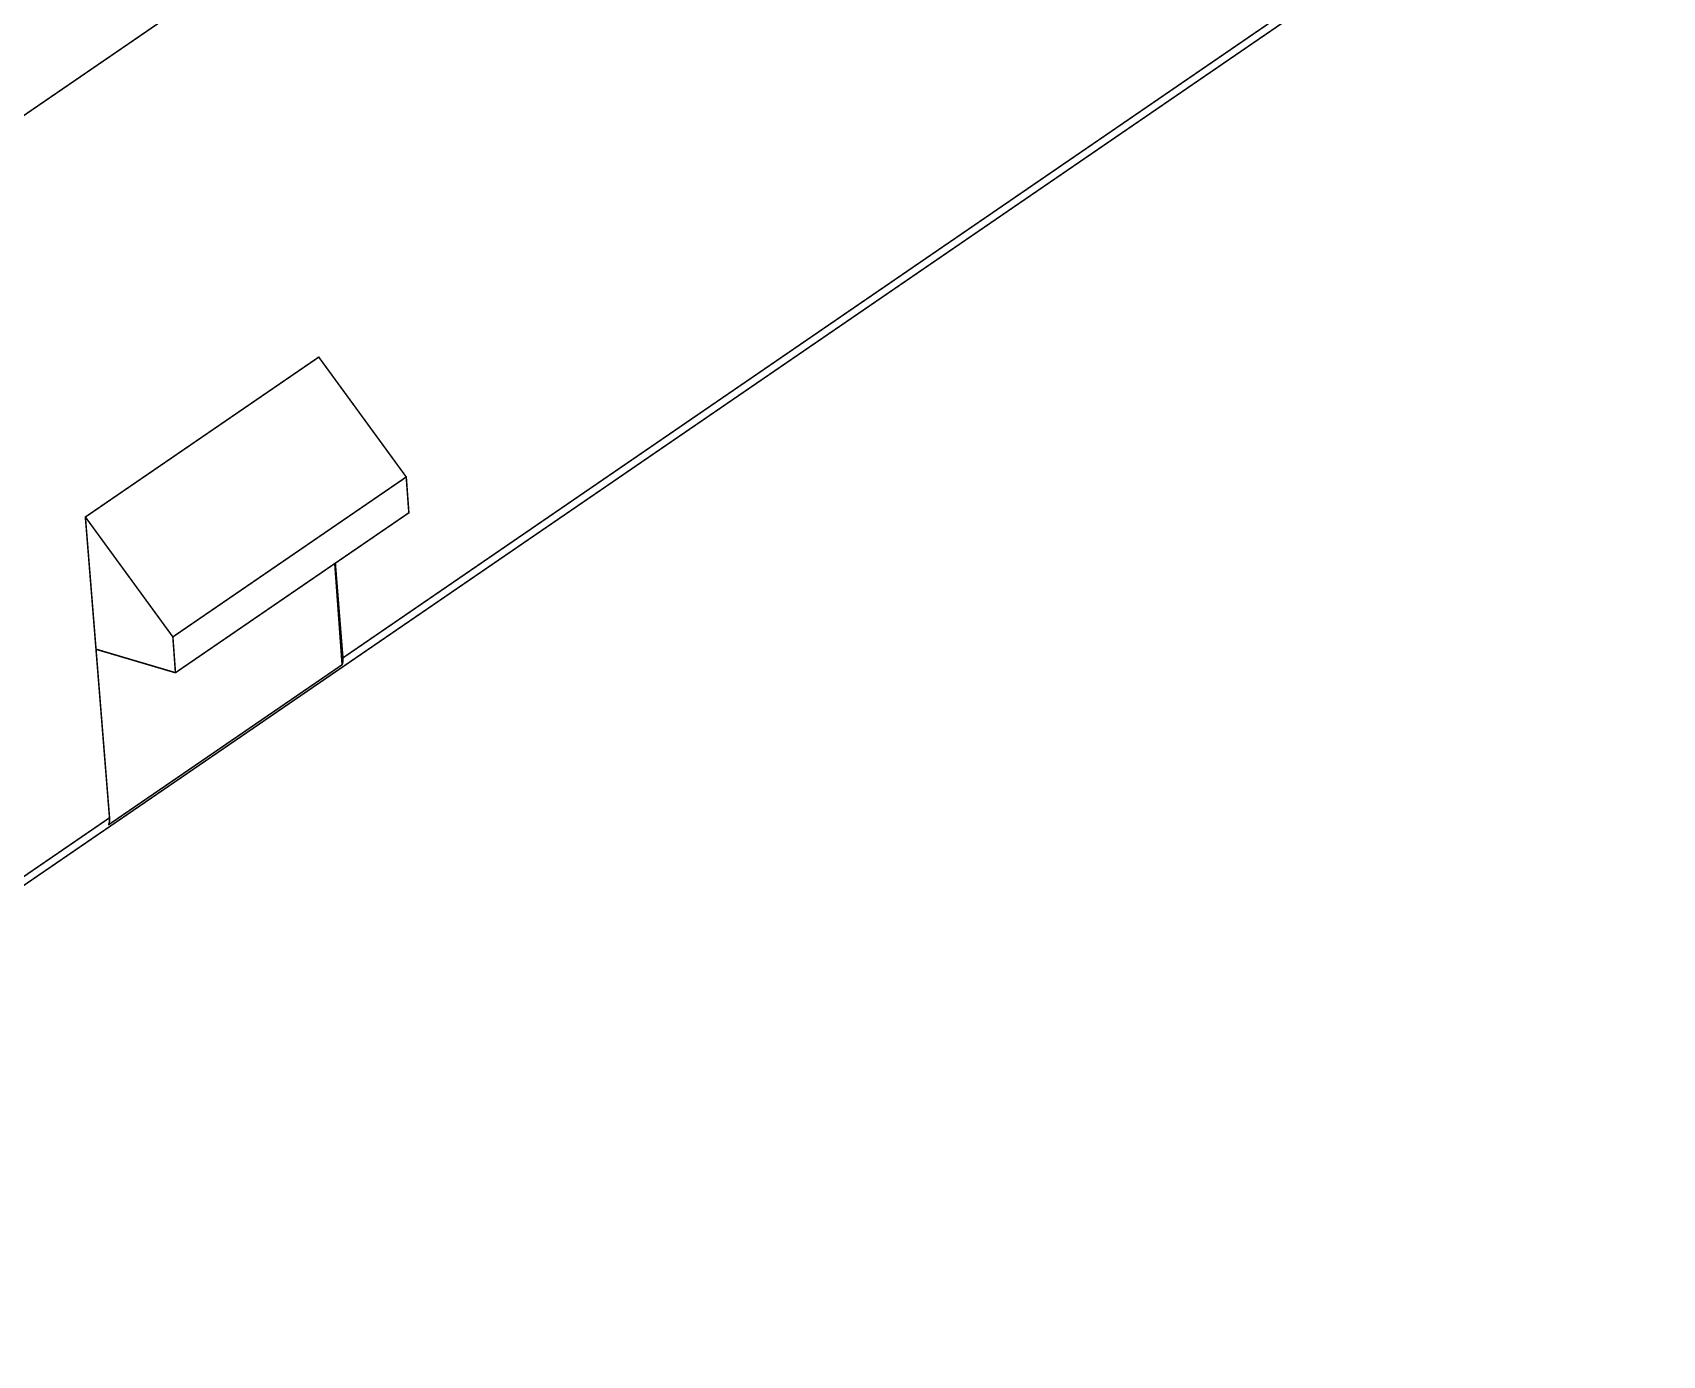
# Model space of a CAD drawing. Header units: inches. Extents: x 0 to 35.2, y -0.7 to 15.9.
# Drawn here: x 32.606 to 33.132, y 9.44 to 9.867 of the extents above; entities that cross this region are included whole.
import ezdxf

# ---------------------------------------------------------------- set-up
doc = ezdxf.new("R2010")
doc.units = ezdxf.units.IN
doc.header["$MEASUREMENT"] = 0
doc.layers.add('Dimensions', color=6, linetype='Continuous')

msp = doc.modelspace()

# ---------------------------------------------------------------- linework, layer by layer
at = {"layer": 'Dimensions'}
for points in [[(32.36635, 9.67813, 0.0005, 0.0005, 0), (33.68631, 10.583, 0.0005, 0.0005, 0)], [(32.38212, 9.44038, 0.0005, 0.0005, 0), (33.70544, 10.34755, 0.0005, 0.0005, 0)], [(32.70609, 9.66533, 0.0005, 0.0005, 0), (33.38393, 10.13001, 0.0005, 0.0005, 0)], [(32.62298, 9.71081, 0.0005, 0.0005, 0), (32.6983, 9.76244, 0.0005, 0.0005, 0)], [(32.6983, 9.76244, 0.0005, 0.0005, 0), (32.72653, 9.72373, 0.0005, 0.0005, 0)], [(32.65121, 9.6721, 0.0005, 0.0005, 0), (32.72653, 9.72373, 0.0005, 0.0005, 0)], [(32.72653, 9.72373, 0.0005, 0.0005, 0), (32.72737, 9.71217, 0.0005, 0.0005, 0)], [(32.62298, 9.71081, 0.0005, 0.0005, 0), (32.62641, 9.66812, 0.0005, 0.0005, 0)], [(32.62298, 9.71081, 0.0005, 0.0005, 0), (32.65121, 9.6721, 0.0005, 0.0005, 0)], [(32.65205, 9.66054, 0.0005, 0.0005, 0), (32.72737, 9.71217, 0.0005, 0.0005, 0)], [(32.70346, 9.69578, 0.0005, 0.0005, 0), (32.70583, 9.66311, 0.0005, 0.0005, 0)], [(32.70364, 9.6959, 0.0005, 0.0005, 0), (32.70609, 9.66533, 0.0005, 0.0005, 0)], [(32.62641, 9.66812, 0.0005, 0.0005, 0), (32.63077, 9.6137, 0.0005, 0.0005, 0)], [(32.62641, 9.66812, 0.0005, 0.0005, 0), (32.65205, 9.66054, 0.0005, 0.0005, 0)], [(32.65121, 9.6721, 0.0005, 0.0005, 0), (32.65205, 9.66054, 0.0005, 0.0005, 0)], [(32.63051, 9.61148, 0.0005, 0.0005, 0), (32.70583, 9.66311, 0.0005, 0.0005, 0)], [(32.70609, 9.66533, 0.0005, 0.0005, -0.106592), (32.70583, 9.66311, 0.0005, 0.0005, 0)], [(32.38365, 9.44429, 0.0005, 0.0005, 0), (32.63077, 9.6137, 0.0005, 0.0005, 0)], [(32.63077, 9.6137, 0.0005, 0.0005, -0.106592), (32.63051, 9.61148, 0.0005, 0.0005, 0)]]:
    msp.add_lwpolyline(points, format="xyseb", dxfattribs=at)
for points in [[(32.69817, 9.76244, 0.00025, 0.00025, 1), (32.69842, 9.76244, 0.00025, 0.00025, 1)], [(32.69817, 9.76244, 0.00025, 0.00025, 1), (32.69842, 9.76244, 0.00025, 0.00025, 1)], [(32.7264, 9.72373, 0.00025, 0.00025, 1), (32.72666, 9.72373, 0.00025, 0.00025, 1)], [(32.7264, 9.72373, 0.00025, 0.00025, 1), (32.72666, 9.72373, 0.00025, 0.00025, 1)], [(32.7264, 9.72373, 0.00025, 0.00025, 1), (32.72666, 9.72373, 0.00025, 0.00025, 1)], [(32.62286, 9.71081, 0.00025, 0.00025, 1), (32.62311, 9.71081, 0.00025, 0.00025, 1)], [(32.62286, 9.71081, 0.00025, 0.00025, 1), (32.62311, 9.71081, 0.00025, 0.00025, 1)], [(32.62286, 9.71081, 0.00025, 0.00025, 1), (32.62311, 9.71081, 0.00025, 0.00025, 1)], [(32.72724, 9.71217, 0.00025, 0.00025, 1), (32.72749, 9.71217, 0.00025, 0.00025, 1)], [(32.72724, 9.71217, 0.00025, 0.00025, 1), (32.72749, 9.71217, 0.00025, 0.00025, 1)], [(32.70334, 9.69578, 0.00025, 0.00025, 1), (32.70359, 9.69578, 0.00025, 0.00025, 1)], [(32.70351, 9.6959, 0.00025, 0.00025, 1), (32.70376, 9.6959, 0.00025, 0.00025, 1)], [(32.62628, 9.66812, 0.00025, 0.00025, 1), (32.62653, 9.66812, 0.00025, 0.00025, 1)], [(32.62628, 9.66812, 0.00025, 0.00025, 1), (32.62653, 9.66812, 0.00025, 0.00025, 1)], [(32.62628, 9.66812, 0.00025, 0.00025, 1), (32.62653, 9.66812, 0.00025, 0.00025, 1)], [(32.65109, 9.6721, 0.00025, 0.00025, 1), (32.65134, 9.6721, 0.00025, 0.00025, 1)], [(32.65109, 9.6721, 0.00025, 0.00025, 1), (32.65134, 9.6721, 0.00025, 0.00025, 1)], [(32.65109, 9.6721, 0.00025, 0.00025, 1), (32.65134, 9.6721, 0.00025, 0.00025, 1)], [(32.7057, 9.66311, 0.00025, 0.00025, 1), (32.70595, 9.66311, 0.00025, 0.00025, 1)], [(32.7057, 9.66311, 0.00025, 0.00025, 1), (32.70595, 9.66311, 0.00025, 0.00025, 1)], [(32.7057, 9.66311, 0.00025, 0.00025, 1), (32.70595, 9.66311, 0.00025, 0.00025, 1)], [(32.70596, 9.66533, 0.00025, 0.00025, 1), (32.70621, 9.66533, 0.00025, 0.00025, 1)], [(32.70596, 9.66533, 0.00025, 0.00025, 1), (32.70621, 9.66533, 0.00025, 0.00025, 1)], [(32.70596, 9.66533, 0.00025, 0.00025, 1), (32.70621, 9.66533, 0.00025, 0.00025, 1)], [(32.65193, 9.66054, 0.00025, 0.00025, 1), (32.65218, 9.66054, 0.00025, 0.00025, 1)], [(32.65193, 9.66054, 0.00025, 0.00025, 1), (32.65218, 9.66054, 0.00025, 0.00025, 1)], [(32.65193, 9.66054, 0.00025, 0.00025, 1), (32.65218, 9.66054, 0.00025, 0.00025, 1)], [(32.63039, 9.61148, 0.00025, 0.00025, 1), (32.63064, 9.61148, 0.00025, 0.00025, 1)], [(32.63039, 9.61148, 0.00025, 0.00025, 1), (32.63064, 9.61148, 0.00025, 0.00025, 1)], [(32.63065, 9.6137, 0.00025, 0.00025, 1), (32.6309, 9.6137, 0.00025, 0.00025, 1)], [(32.63065, 9.6137, 0.00025, 0.00025, 1), (32.6309, 9.6137, 0.00025, 0.00025, 1)], [(32.63065, 9.6137, 0.00025, 0.00025, 1), (32.6309, 9.6137, 0.00025, 0.00025, 1)]]:
    msp.add_lwpolyline(points, format="xyseb", close=True, dxfattribs=at)

doc.saveas('drawing.dxf')
